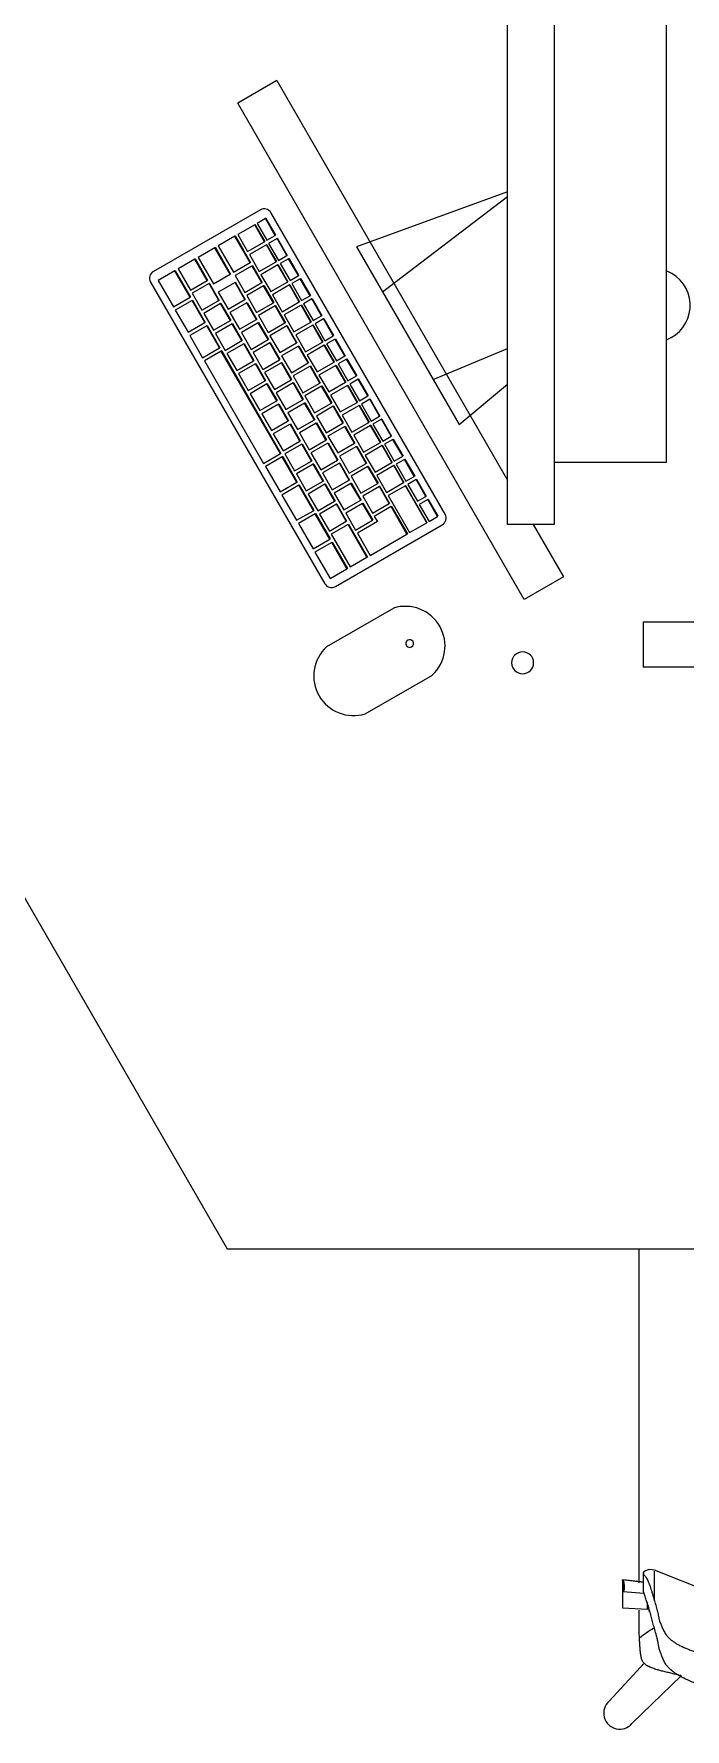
# Model space of a CAD drawing. Header units: millimetres. Extents: x 155927 to 326028, y -36033 to 97293.
# Drawn here: x 178037 to 178571, y 16612 to 18002 of the extents above; entities that cross this region are included whole.
import ezdxf

# ---------------------------------------------------------------- set-up
doc = ezdxf.new("R2010")
doc.units = ezdxf.units.MM
doc.header["$MEASUREMENT"] = 0
for name, color, linetype, lineweight in [('A-GENM', 8, 'CONTINUOUS', 9), ('E-ELEC-EQPM', 8, 'CONTINUOUS', 9), ('I-FURN', 8, 'CONTINUOUS', 9)]:
    doc.layers.add(name, color=color, linetype=linetype, lineweight=lineweight)

msp = doc.modelspace()

# ---------------------------------------------------------------- linework, layer by layer
at = {"layer": 'A-GENM'}
for p, q in [((178222.6, 17857.8), (178135, 17807.2)), ((178218, 17845.5), (178204.1, 17837.5)), ((178218.2, 17845.7), (178218, 17845.5)), ((178226, 17831.7), (178218, 17845.5)), ((178218.2, 17845.7), (178226.2, 17831.8)), ((178226.8, 17850.6), (178219.9, 17846.7)), ((178219.9, 17846.7), (178227.9, 17832.8)), ((178227.1, 17850.8), (178226.8, 17850.6)), ((178234.8, 17836.8), (178226.8, 17850.6)), ((178227.1, 17850.8), (178235.1, 17836.9)), ((178374, 17608.2), (178231.3, 17855.5)), ((178201.8, 17836.2), (178188, 17828.2)), ((178188, 17828.2), (178200.5, 17806.6)), ((178202.1, 17836.3), (178201.8, 17836.2)), ((178214.3, 17814.5), (178201.8, 17836.2)), ((178202.1, 17836.3), (178214.6, 17814.7)), ((178204.1, 17837.5), (178212.1, 17823.7)), ((178212.1, 17823.7), (178226, 17831.7)), ((178227.5, 17829.1), (178213.6, 17821.1)), ((178226.2, 17831.8), (178226, 17831.7)), ((178227.7, 17829.2), (178227.5, 17829.1)), ((178235.5, 17815.2), (178227.5, 17829.1)), ((178227.7, 17829.2), (178235.7, 17815.4)), ((178227.9, 17832.8), (178234.8, 17836.8)), ((178236.3, 17834.2), (178229.4, 17830.2)), ((178229.4, 17830.2), (178237.4, 17816.3)), ((178235.1, 17836.9), (178234.8, 17836.8)), ((178236.6, 17834.3), (178236.3, 17834.2)), ((178244.3, 17820.3), (178236.3, 17834.2)), ((178236.6, 17834.3), (178244.6, 17820.5)), ((178169, 17817.3), (178155.2, 17809.3)), ((178169.3, 17817.4), (178169, 17817.3)), ((178179, 17800), (178169, 17817.3)), ((178169.3, 17817.4), (178179.3, 17800.1)), ((178185.4, 17826.7), (178171.6, 17818.8)), ((178171.6, 17818.8), (178184.1, 17797.1)), ((178185.7, 17826.9), (178185.4, 17826.7)), ((178197.9, 17805.1), (178185.4, 17826.7)), ((178185.7, 17826.9), (178198.2, 17805.2)), ((178200.5, 17806.6), (178214.3, 17814.5)), ((178213.6, 17821.1), (178221.6, 17807.2)), ((178214.6, 17814.7), (178214.3, 17814.5)), ((178221.6, 17807.2), (178235.5, 17815.2)), ((178235.7, 17815.4), (178235.5, 17815.2)), ((178237.4, 17816.3), (178244.3, 17820.3)), ((178245.8, 17817.7), (178238.9, 17813.7)), ((178244.6, 17820.5), (178244.3, 17820.3)), ((178246.1, 17817.9), (178245.8, 17817.7)), ((178253.8, 17803.9), (178245.8, 17817.7)), ((178246.1, 17817.9), (178254.1, 17804)), ((178152.6, 17807.8), (178138.8, 17799.8)), ((178152.9, 17807.9), (178152.6, 17807.8)), ((178165.1, 17786.2), (178152.6, 17807.8)), ((178152.9, 17807.9), (178165.4, 17786.3)), ((178155.2, 17809.3), (178165.2, 17792)), ((178184.1, 17797.1), (178197.9, 17805.1)), ((178198.2, 17805.2), (178197.9, 17805.1)), ((178215.8, 17812), (178202, 17804)), ((178202, 17804), (178210, 17790.1)), ((178216.1, 17812.1), (178215.8, 17812)), ((178223.8, 17798.1), (178215.8, 17812)), ((178216.1, 17812.1), (178224.1, 17798.2)), ((178237, 17812.6), (178223.1, 17804.6)), ((178223.1, 17804.6), (178231.1, 17790.8)), ((178237.2, 17812.8), (178237, 17812.6)), ((178245, 17798.8), (178237, 17812.6)), ((178237.2, 17812.8), (178245.2, 17798.9)), ((178238.9, 17813.7), (178246.9, 17799.9)), ((178246.9, 17799.9), (178253.8, 17803.9)), ((178255.3, 17801.3), (178248.4, 17797.3)), ((178254.1, 17804), (178253.8, 17803.9)), ((178255.6, 17801.4), (178255.3, 17801.3)), ((178263.3, 17787.4), (178255.3, 17801.3)), ((178255.6, 17801.4), (178263.6, 17787.6)), ((178132.6, 17798.6), (178275.4, 17551.3)), ((178138.8, 17799.8), (178151.3, 17778.2)), ((178165.2, 17792), (178179, 17800)), ((178180.5, 17797.4), (178166.7, 17789.4)), ((178166.7, 17789.4), (178174.7, 17775.5)), ((178179.3, 17800.1), (178179, 17800)), ((178180.8, 17797.5), (178180.5, 17797.4)), ((178188.5, 17783.5), (178180.5, 17797.4)), ((178180.8, 17797.5), (178188.8, 17783.6)), ((178201.9, 17798.2), (178188.1, 17790.2)), ((178188.1, 17790.2), (178196.1, 17776.3)), ((178202.2, 17798.3), (178201.9, 17798.2)), ((178209.9, 17784.3), (178201.9, 17798.2)), ((178202.2, 17798.3), (178210.2, 17784.4)), ((178210, 17790.1), (178223.8, 17798.1)), ((178225.3, 17795.5), (178211.5, 17787.5)), ((178211.5, 17787.5), (178219.5, 17773.7)), ((178224.1, 17798.2), (178223.8, 17798.1)), ((178225.6, 17795.6), (178225.3, 17795.5)), ((178233.3, 17781.6), (178225.3, 17795.5)), ((178225.6, 17795.6), (178233.6, 17781.8)), ((178231.1, 17790.8), (178245, 17798.8)), ((178246.5, 17796.2), (178232.6, 17788.2)), ((178232.6, 17788.2), (178240.6, 17774.3)), ((178245.2, 17798.9), (178245, 17798.8)), ((178246.7, 17796.3), (178246.5, 17796.2)), ((178254.5, 17782.3), (178246.5, 17796.2)), ((178246.7, 17796.3), (178254.7, 17782.4)), ((178248.4, 17797.3), (178256.4, 17783.4)), ((178256.4, 17783.4), (178263.3, 17787.4)), ((178263.6, 17787.6), (178263.3, 17787.4)), ((178151.3, 17778.2), (178165.1, 17786.2)), ((178166.6, 17783.6), (178152.8, 17775.6)), ((178152.8, 17775.6), (178163.3, 17757.4)), ((178165.4, 17786.3), (178165.1, 17786.2)), ((178166.9, 17783.7), (178166.6, 17783.6)), ((178177.1, 17765.4), (178166.6, 17783.6)), ((178166.9, 17783.7), (178177.4, 17765.5)), ((178174.7, 17775.5), (178188.5, 17783.5)), ((178190, 17780.9), (178176.2, 17772.9)), ((178176.2, 17772.9), (178184.2, 17759.1)), ((178188.8, 17783.6), (178188.5, 17783.5)), ((178190.3, 17781), (178190, 17780.9)), ((178198, 17767), (178190, 17780.9)), ((178190.3, 17781), (178198.3, 17767.2)), ((178196.1, 17776.3), (178209.9, 17784.3)), ((178211.4, 17781.7), (178197.6, 17773.7)), ((178197.6, 17773.7), (178205.6, 17759.9)), ((178210.2, 17784.4), (178209.9, 17784.3)), ((178211.7, 17781.8), (178211.4, 17781.7)), ((178219.4, 17767.8), (178211.4, 17781.7)), ((178211.7, 17781.8), (178219.7, 17768)), ((178219.5, 17773.7), (178233.3, 17781.6)), ((178234.8, 17779), (178221, 17771.1)), ((178233.6, 17781.8), (178233.3, 17781.6)), ((178235.1, 17779.2), (178234.8, 17779)), ((178242.8, 17765.2), (178234.8, 17779)), ((178235.1, 17779.2), (178243.1, 17765.3)), ((178240.6, 17774.3), (178254.5, 17782.3)), ((178256, 17779.7), (178242.1, 17771.7)), ((178254.7, 17782.4), (178254.5, 17782.3)), ((178256.2, 17779.8), (178256, 17779.7)), ((178264, 17765.8), (178256, 17779.7)), ((178256.2, 17779.8), (178264.2, 17766)), ((178264.8, 17784.8), (178257.9, 17780.8)), ((178257.9, 17780.8), (178265.9, 17767)), ((178265.1, 17785), (178264.8, 17784.8)), ((178272.8, 17771), (178264.8, 17784.8)), ((178265.1, 17785), (178273.1, 17771.1)), ((178163.3, 17757.4), (178177.1, 17765.4)), ((178178.6, 17762.8), (178164.8, 17754.8)), ((178177.4, 17765.5), (178177.1, 17765.4)), ((178178.9, 17762.9), (178178.6, 17762.8)), ((178189.1, 17744.6), (178178.6, 17762.8)), ((178178.9, 17762.9), (178189.4, 17744.7)), ((178184.2, 17759.1), (178198, 17767)), ((178199.5, 17764.4), (178185.7, 17756.5)), ((178198.3, 17767.2), (178198, 17767)), ((178199.8, 17764.6), (178199.5, 17764.4)), ((178207.5, 17750.6), (178199.5, 17764.4)), ((178199.8, 17764.6), (178207.8, 17750.7)), ((178205.6, 17759.9), (178219.4, 17767.8)), ((178220.9, 17765.2), (178207.1, 17757.3)), ((178219.7, 17768), (178219.4, 17767.8)), ((178221.2, 17765.4), (178220.9, 17765.2)), ((178228.9, 17751.4), (178220.9, 17765.2)), ((178221, 17771.1), (178229, 17757.2)), ((178221.2, 17765.4), (178229.2, 17751.5)), ((178229, 17757.2), (178242.8, 17765.2)), ((178244.3, 17762.6), (178230.5, 17754.6)), ((178242.1, 17771.7), (178250.1, 17757.9)), ((178243.1, 17765.3), (178242.8, 17765.2)), ((178244.6, 17762.7), (178244.3, 17762.6)), ((178252.3, 17748.7), (178244.3, 17762.6)), ((178244.6, 17762.7), (178252.6, 17748.9)), ((178250.1, 17757.9), (178264, 17765.8)), ((178265.5, 17763.3), (178251.6, 17755.3)), ((178264.2, 17766), (178264, 17765.8)), ((178265.7, 17763.4), (178265.5, 17763.3)), ((178273.5, 17749.4), (178265.5, 17763.3)), ((178265.7, 17763.4), (178273.7, 17749.5)), ((178265.9, 17767), (178272.8, 17771)), ((178274.3, 17768.4), (178267.4, 17764.4)), ((178267.4, 17764.4), (178275.4, 17750.5)), ((178273.1, 17771.1), (178272.8, 17771)), ((178274.6, 17768.5), (178274.3, 17768.4)), ((178282.3, 17754.5), (178274.3, 17768.4)), ((178274.6, 17768.5), (178282.6, 17754.7)), ((178164.8, 17754.8), (178175.3, 17736.6)), ((178185.7, 17756.5), (178193.7, 17742.6)), ((178193.7, 17742.6), (178207.5, 17750.6)), ((178209, 17748), (178195.2, 17740)), ((178207.1, 17757.3), (178215.1, 17743.4)), ((178207.8, 17750.7), (178207.5, 17750.6)), ((178209.3, 17748.1), (178209, 17748)), ((178217, 17734.1), (178209, 17748)), ((178209.3, 17748.1), (178217.3, 17734.3)), ((178215.1, 17743.4), (178228.9, 17751.4)), ((178230.4, 17748.8), (178216.6, 17740.8)), ((178229.2, 17751.5), (178228.9, 17751.4)), ((178230.7, 17748.9), (178230.4, 17748.8)), ((178238.4, 17734.9), (178230.4, 17748.8)), ((178230.5, 17754.6), (178238.5, 17740.8)), ((178230.7, 17748.9), (178238.7, 17735.1)), ((178238.5, 17740.8), (178252.3, 17748.7)), ((178253.8, 17746.1), (178240, 17738.2)), ((178251.6, 17755.3), (178259.6, 17741.4)), ((178252.6, 17748.9), (178252.3, 17748.7)), ((178254.1, 17746.3), (178253.8, 17746.1)), ((178261.8, 17732.3), (178253.8, 17746.1)), ((178254.1, 17746.3), (178262.1, 17732.4)), ((178259.6, 17741.4), (178273.5, 17749.4)), ((178275, 17746.8), (178261.1, 17738.8)), ((178273.7, 17749.5), (178273.5, 17749.4)), ((178275.2, 17746.9), (178275, 17746.8)), ((178283, 17732.9), (178275, 17746.8)), ((178275.2, 17746.9), (178283.2, 17733.1)), ((178275.4, 17750.5), (178282.3, 17754.5)), ((178283.8, 17751.9), (178276.9, 17747.9)), ((178276.9, 17747.9), (178284.9, 17734.1)), ((178282.6, 17754.7), (178282.3, 17754.5)), ((178284.1, 17752.1), (178283.8, 17751.9)), ((178291.8, 17738.1), (178283.8, 17751.9)), ((178284.1, 17752.1), (178292.1, 17738.2)), ((178175.3, 17736.6), (178189.1, 17744.6)), ((178190.6, 17742), (178176.8, 17734)), ((178176.8, 17734), (178225.3, 17650)), ((178189.4, 17744.7), (178189.1, 17744.6)), ((178190.9, 17742.1), (178190.6, 17742)), ((178239.1, 17658), (178190.6, 17742)), ((178190.9, 17742.1), (178239.4, 17658.1)), ((178195.2, 17740), (178203.2, 17726.2)), ((178203.2, 17726.2), (178217, 17734.1)), ((178218.5, 17731.5), (178204.7, 17723.6)), ((178216.6, 17740.8), (178224.6, 17727)), ((178217.3, 17734.3), (178217, 17734.1)), ((178218.8, 17731.7), (178218.5, 17731.5)), ((178226.5, 17717.7), (178218.5, 17731.5)), ((178218.8, 17731.7), (178226.8, 17717.8)), ((178224.6, 17727), (178238.4, 17734.9)), ((178239.9, 17732.3), (178226.1, 17724.4)), ((178238.7, 17735.1), (178238.4, 17734.9)), ((178240.2, 17732.5), (178239.9, 17732.3)), ((178247.9, 17718.5), (178239.9, 17732.3)), ((178240, 17738.2), (178248, 17724.3)), ((178240.2, 17732.5), (178248.2, 17718.6)), ((178248, 17724.3), (178261.8, 17732.3)), ((178261.1, 17738.8), (178269.1, 17725)), ((178262.1, 17732.4), (178261.8, 17732.3)), ((178269.1, 17725), (178283, 17732.9)), ((178283.2, 17733.1), (178283, 17732.9)), ((178284.9, 17734.1), (178291.8, 17738.1)), ((178293.3, 17735.5), (178286.4, 17731.5)), ((178286.4, 17731.5), (178294.4, 17717.6)), ((178292.1, 17738.2), (178291.8, 17738.1)), ((178293.6, 17735.6), (178293.3, 17735.5)), ((178301.3, 17721.6), (178293.3, 17735.5)), ((178293.6, 17735.6), (178301.6, 17721.7)), ((178204.7, 17723.6), (178212.7, 17709.7)), ((178212.7, 17709.7), (178226.5, 17717.7)), ((178226.1, 17724.4), (178234.1, 17710.5)), ((178226.8, 17717.8), (178226.5, 17717.7)), ((178234.1, 17710.5), (178247.9, 17718.5)), ((178248.2, 17718.6), (178247.9, 17718.5)), ((178263.3, 17729.7), (178249.5, 17721.7)), ((178249.5, 17721.7), (178257.5, 17707.8)), ((178263.6, 17729.8), (178263.3, 17729.7)), ((178271.3, 17715.8), (178263.3, 17729.7)), ((178263.6, 17729.8), (178271.6, 17716)), ((178284.5, 17730.3), (178270.6, 17722.4)), ((178270.6, 17722.4), (178278.6, 17708.5)), ((178284.7, 17730.5), (178284.5, 17730.3)), ((178292.5, 17716.5), (178284.5, 17730.3)), ((178284.7, 17730.5), (178292.7, 17716.6)), ((178294.4, 17717.6), (178301.3, 17721.6)), ((178302.8, 17719), (178295.9, 17715)), ((178301.6, 17721.7), (178301.3, 17721.6)), ((178303.1, 17719.1), (178302.8, 17719)), ((178310.8, 17705.2), (178302.8, 17719)), ((178303.1, 17719.1), (178311.1, 17705.3)), ((178228, 17715.1), (178214.2, 17707.1)), ((178214.2, 17707.1), (178222.2, 17693.2)), ((178228.3, 17715.2), (178228, 17715.1)), ((178236, 17701.2), (178228, 17715.1)), ((178228.3, 17715.2), (178236.3, 17701.4)), ((178249.4, 17715.9), (178235.6, 17707.9)), ((178235.6, 17707.9), (178243.6, 17694)), ((178249.7, 17716), (178249.4, 17715.9)), ((178257.4, 17702), (178249.4, 17715.9)), ((178249.7, 17716), (178257.7, 17702.2)), ((178257.5, 17707.8), (178271.3, 17715.8)), ((178272.8, 17713.2), (178259, 17705.2)), ((178259, 17705.2), (178267, 17691.4)), ((178271.6, 17716), (178271.3, 17715.8)), ((178273.1, 17713.4), (178272.8, 17713.2)), ((178280.8, 17699.4), (178272.8, 17713.2)), ((178273.1, 17713.4), (178281.1, 17699.5)), ((178278.6, 17708.5), (178292.5, 17716.5)), ((178294, 17713.9), (178280.1, 17705.9)), ((178280.1, 17705.9), (178288.1, 17692.1)), ((178292.7, 17716.6), (178292.5, 17716.5)), ((178294.2, 17714), (178294, 17713.9)), ((178302, 17700), (178294, 17713.9)), ((178294.2, 17714), (178302.2, 17700.2)), ((178295.9, 17715), (178303.9, 17701.2)), ((178303.9, 17701.2), (178310.8, 17705.2)), ((178311.1, 17705.3), (178310.8, 17705.2)), ((178222.2, 17693.2), (178236, 17701.2)), ((178237.5, 17698.6), (178223.7, 17690.6)), ((178223.7, 17690.6), (178231.7, 17676.8)), ((178236.3, 17701.4), (178236, 17701.2)), ((178237.8, 17698.8), (178237.5, 17698.6)), ((178245.5, 17684.8), (178237.5, 17698.6)), ((178237.8, 17698.8), (178245.8, 17684.9)), ((178243.6, 17694), (178257.4, 17702)), ((178258.9, 17699.4), (178245.1, 17691.4)), ((178245.1, 17691.4), (178253.1, 17677.6)), ((178257.7, 17702.2), (178257.4, 17702)), ((178259.2, 17699.6), (178258.9, 17699.4)), ((178266.9, 17685.6), (178258.9, 17699.4)), ((178259.2, 17699.6), (178267.2, 17685.7)), ((178267, 17691.4), (178280.8, 17699.4)), ((178282.3, 17696.8), (178268.5, 17688.8)), ((178281.1, 17699.5), (178280.8, 17699.4)), ((178282.6, 17696.9), (178282.3, 17696.8)), ((178290.3, 17682.9), (178282.3, 17696.8)), ((178282.6, 17696.9), (178290.6, 17683.1)), ((178288.1, 17692.1), (178302, 17700)), ((178303.5, 17697.4), (178289.6, 17689.5)), ((178289.6, 17689.5), (178297.6, 17675.6)), ((178302.2, 17700.2), (178302, 17700)), ((178303.7, 17697.6), (178303.5, 17697.4)), ((178311.5, 17683.6), (178303.5, 17697.4)), ((178303.7, 17697.6), (178311.7, 17683.7)), ((178312.3, 17702.6), (178305.4, 17698.6)), ((178305.4, 17698.6), (178313.4, 17684.7)), ((178312.6, 17702.7), (178312.3, 17702.6)), ((178320.3, 17688.7), (178312.3, 17702.6)), ((178312.6, 17702.7), (178320.6, 17688.8)), ((178231.7, 17676.8), (178245.5, 17684.8)), ((178247, 17682.2), (178233.2, 17674.2)), ((178245.8, 17684.9), (178245.5, 17684.8)), ((178247.3, 17682.3), (178247, 17682.2)), ((178255, 17668.3), (178247, 17682.2)), ((178247.3, 17682.3), (178255.3, 17668.5)), ((178253.1, 17677.6), (178266.9, 17685.6)), ((178268.4, 17683), (178254.6, 17675)), ((178267.2, 17685.7), (178266.9, 17685.6)), ((178268.7, 17683.1), (178268.4, 17683)), ((178276.4, 17669.1), (178268.4, 17683)), ((178268.5, 17688.8), (178276.5, 17674.9)), ((178268.7, 17683.1), (178276.7, 17669.3)), ((178276.5, 17674.9), (178290.3, 17682.9)), ((178291.8, 17680.3), (178278, 17672.3)), ((178290.6, 17683.1), (178290.3, 17682.9)), ((178292.1, 17680.5), (178291.8, 17680.3)), ((178299.8, 17666.5), (178291.8, 17680.3)), ((178292.1, 17680.5), (178300.1, 17666.6)), ((178297.6, 17675.6), (178311.5, 17683.6)), ((178313, 17681), (178299.1, 17673)), ((178311.7, 17683.7), (178311.5, 17683.6)), ((178313.2, 17681.1), (178313, 17681)), ((178321, 17667.1), (178313, 17681)), ((178313.2, 17681.1), (178321.2, 17667.3)), ((178313.4, 17684.7), (178320.3, 17688.7)), ((178321.8, 17686.1), (178314.9, 17682.1)), ((178314.9, 17682.1), (178322.9, 17668.3)), ((178320.6, 17688.8), (178320.3, 17688.7)), ((178322.1, 17686.2), (178321.8, 17686.1)), ((178329.8, 17672.2), (178321.8, 17686.1)), ((178322.1, 17686.2), (178330.1, 17672.4)), ((178233.2, 17674.2), (178241.2, 17660.3)), ((178241.2, 17660.3), (178255, 17668.3)), ((178256.5, 17665.7), (178242.7, 17657.7)), ((178254.6, 17675), (178262.6, 17661.1)), ((178255.3, 17668.5), (178255, 17668.3)), ((178256.8, 17665.9), (178256.5, 17665.7)), ((178264.5, 17651.9), (178256.5, 17665.7)), ((178256.8, 17665.9), (178264.8, 17652)), ((178262.6, 17661.1), (178276.4, 17669.1)), ((178277.9, 17666.5), (178264.1, 17658.5)), ((178276.7, 17669.3), (178276.4, 17669.1)), ((178278.2, 17666.7), (178277.9, 17666.5)), ((178285.9, 17652.7), (178277.9, 17666.5)), ((178278, 17672.3), (178286, 17658.5)), ((178278.2, 17666.7), (178286.2, 17652.8)), ((178286, 17658.5), (178299.8, 17666.5)), ((178301.3, 17663.9), (178287.5, 17655.9)), ((178299.1, 17673), (178307.1, 17659.1)), ((178300.1, 17666.6), (178299.8, 17666.5)), ((178301.6, 17664), (178301.3, 17663.9)), ((178309.3, 17650), (178301.3, 17663.9)), ((178301.6, 17664), (178309.6, 17650.1)), ((178307.1, 17659.1), (178321, 17667.1)), ((178322.5, 17664.5), (178308.6, 17656.5)), ((178321.2, 17667.3), (178321, 17667.1)), ((178322.7, 17664.7), (178322.5, 17664.5)), ((178330.5, 17650.7), (178322.5, 17664.5)), ((178322.7, 17664.7), (178330.7, 17650.8)), ((178322.9, 17668.3), (178329.8, 17672.2)), ((178331.3, 17669.6), (178324.4, 17665.7)), ((178324.4, 17665.7), (178332.4, 17651.8)), ((178330.1, 17672.4), (178329.8, 17672.2)), ((178331.6, 17669.8), (178331.3, 17669.6)), ((178339.3, 17655.8), (178331.3, 17669.6)), ((178331.6, 17669.8), (178339.6, 17655.9)), ((178225.3, 17650), (178239.1, 17658)), ((178240.6, 17655.4), (178226.8, 17647.4)), ((178239.4, 17658.1), (178239.1, 17658)), ((178240.9, 17655.5), (178240.6, 17655.4)), ((178252.6, 17634.6), (178240.6, 17655.4)), ((178240.9, 17655.5), (178252.9, 17634.7)), ((178242.7, 17657.7), (178250.7, 17643.9)), ((178250.7, 17643.9), (178264.5, 17651.9)), ((178266, 17649.3), (178252.2, 17641.3)), ((178264.1, 17658.5), (178272.1, 17644.7)), ((178264.8, 17652), (178264.5, 17651.9)), ((178266.3, 17649.4), (178266, 17649.3)), ((178274, 17635.4), (178266, 17649.3)), ((178266.3, 17649.4), (178274.3, 17635.5)), ((178272.1, 17644.7), (178285.9, 17652.7)), ((178287.4, 17650.1), (178273.6, 17642.1)), ((178286.2, 17652.8), (178285.9, 17652.7)), ((178287.7, 17650.2), (178287.4, 17650.1)), ((178295.4, 17636.2), (178287.4, 17650.1)), ((178287.5, 17655.9), (178295.5, 17642)), ((178287.7, 17650.2), (178295.7, 17636.3)), ((178295.5, 17642), (178309.3, 17650)), ((178308.6, 17656.5), (178316.6, 17642.7)), ((178309.6, 17650.1), (178309.3, 17650)), ((178311.1, 17647.5), (178310.8, 17647.4)), ((178311.1, 17647.5), (178319.1, 17633.7)), ((178316.6, 17642.7), (178330.5, 17650.7)), ((178332, 17648.1), (178318.1, 17640.1)), ((178330.7, 17650.8), (178330.5, 17650.7)), ((178332.2, 17648.2), (178332, 17648.1)), ((178340, 17634.2), (178332, 17648.1)), ((178332.2, 17648.2), (178340.2, 17634.4)), ((178332.4, 17651.8), (178339.3, 17655.8)), ((178340.8, 17653.2), (178333.9, 17649.2)), ((178333.9, 17649.2), (178341.9, 17635.3)), ((178339.6, 17655.9), (178339.3, 17655.8)), ((178341.1, 17653.3), (178340.8, 17653.2)), ((178348.8, 17639.3), (178340.8, 17653.2)), ((178341.1, 17653.3), (178349.1, 17639.5)), ((178226.8, 17647.4), (178238.8, 17626.6)), ((178238.8, 17626.6), (178252.6, 17634.6)), ((178252.2, 17641.3), (178260.2, 17627.4)), ((178252.9, 17634.7), (178252.6, 17634.6)), ((178260.2, 17627.4), (178274, 17635.4)), ((178273.6, 17642.1), (178281.6, 17628.2)), ((178274.3, 17635.5), (178274, 17635.4)), ((178281.6, 17628.2), (178295.4, 17636.2)), ((178295.7, 17636.3), (178295.4, 17636.2)), ((178297.2, 17633.7), (178296.9, 17633.6)), ((178310.8, 17647.4), (178297, 17639.4)), ((178297, 17639.4), (178305, 17625.6)), ((178297.2, 17633.7), (178305.2, 17619.9)), ((178318.8, 17633.5), (178310.8, 17647.4)), ((178318.1, 17640.1), (178326.1, 17626.2)), ((178319.1, 17633.7), (178318.8, 17633.5)), ((178326.1, 17626.2), (178340, 17634.2)), ((178340.2, 17634.4), (178340, 17634.2)), ((178341.9, 17635.3), (178348.8, 17639.3)), ((178350.3, 17636.7), (178343.4, 17632.7)), ((178349.1, 17639.5), (178348.8, 17639.3)), ((178350.6, 17636.9), (178350.3, 17636.7)), ((178358.3, 17622.9), (178350.3, 17636.7)), ((178350.6, 17636.9), (178358.6, 17623)), ((178254.1, 17632), (178240.3, 17624)), ((178240.3, 17624), (178252.3, 17603.3)), ((178254.4, 17632.1), (178254.1, 17632)), ((178266.1, 17611.2), (178254.1, 17632)), ((178254.4, 17632.1), (178266.4, 17611.4)), ((178275.5, 17632.8), (178261.7, 17624.8)), ((178261.7, 17624.8), (178269.7, 17611)), ((178275.8, 17632.9), (178275.5, 17632.8)), ((178283.5, 17619), (178275.5, 17632.8)), ((178275.8, 17632.9), (178283.8, 17619.1)), ((178296.9, 17633.6), (178283.1, 17625.6)), ((178283.1, 17625.6), (178291.1, 17611.8)), ((178291.1, 17611.8), (178304.9, 17619.8)), ((178304.9, 17619.8), (178296.9, 17633.6)), ((178305.2, 17619.9), (178304.9, 17619.8)), ((178305, 17625.6), (178318.8, 17633.5)), ((178320.3, 17631), (178306.5, 17623)), ((178306.5, 17623), (178314.5, 17609.1)), ((178320.6, 17631.1), (178320.3, 17631)), ((178328.3, 17617.1), (178320.3, 17631)), ((178320.6, 17631.1), (178328.6, 17617.2)), ((178341.5, 17631.6), (178327.4, 17623.5)), ((178327.4, 17623.5), (178344.9, 17593.2)), ((178341.7, 17631.8), (178341.5, 17631.6)), ((178359, 17601.3), (178341.5, 17631.6)), ((178341.7, 17631.8), (178359.2, 17601.4)), ((178343.4, 17632.7), (178351.4, 17618.9)), ((178351.4, 17618.9), (178358.3, 17622.9)), ((178359.8, 17620.3), (178352.9, 17616.3)), ((178358.6, 17623), (178358.3, 17622.9)), ((178360.1, 17620.4), (178359.8, 17620.3)), ((178367.8, 17606.4), (178359.8, 17620.3)), ((178360.1, 17620.4), (178368.1, 17606.6)), ((178252.3, 17603.3), (178266.1, 17611.2)), ((178267.6, 17608.6), (178253.8, 17600.7)), ((178266.4, 17611.4), (178266.1, 17611.2)), ((178267.9, 17608.8), (178267.6, 17608.6)), ((178279.6, 17587.8), (178267.6, 17608.6)), ((178267.9, 17608.8), (178279.9, 17588)), ((178269.7, 17611), (178283.5, 17619)), ((178285, 17616.4), (178271.2, 17608.4)), ((178271.2, 17608.4), (178279.2, 17594.5)), ((178283.8, 17619.1), (178283.5, 17619)), ((178285.3, 17616.5), (178285, 17616.4)), ((178293, 17602.5), (178285, 17616.4)), ((178285.3, 17616.5), (178293.3, 17602.6)), ((178306.4, 17617.2), (178292.6, 17609.2)), ((178292.6, 17609.2), (178300.6, 17595.3)), ((178306.7, 17617.3), (178306.4, 17617.2)), ((178314.4, 17603.3), (178306.4, 17617.2)), ((178306.7, 17617.3), (178314.7, 17603.4)), ((178314.5, 17609.1), (178328.3, 17617.1)), ((178329.8, 17614.5), (178316, 17606.5)), ((178316, 17606.5), (178318.5, 17602.2)), ((178328.6, 17617.2), (178328.3, 17617.1)), ((178330.1, 17614.6), (178329.8, 17614.5)), ((178342.8, 17592), (178329.8, 17614.5)), ((178330.1, 17614.6), (178343.1, 17592.1)), ((178352.9, 17616.3), (178360.9, 17602.4)), ((178360.9, 17602.4), (178367.8, 17606.4)), ((178368.1, 17606.6), (178367.8, 17606.4)), ((178253.8, 17600.7), (178265.8, 17579.9)), ((178279.2, 17594.5), (178293, 17602.5)), ((178294.5, 17599.9), (178280.7, 17591.9)), ((178284.1, 17549), (178371.7, 17599.6)), ((178293.3, 17602.6), (178293, 17602.5)), ((178294.8, 17600), (178294.5, 17599.9)), ((178310, 17573.1), (178294.5, 17599.9)), ((178294.8, 17600), (178310.3, 17573.2)), ((178300.6, 17595.3), (178314.4, 17603.3)), ((178318.5, 17602.2), (178302.1, 17592.7)), ((178302.1, 17592.7), (178312.6, 17574.5)), ((178312.6, 17574.5), (178342.8, 17592)), ((178314.7, 17603.4), (178314.4, 17603.3)), ((178343.1, 17592.1), (178342.8, 17592)), ((178344.9, 17593.2), (178359, 17601.3)), ((178359.2, 17601.4), (178359, 17601.3)), ((178265.8, 17579.9), (178279.6, 17587.8)), ((178281.1, 17585.2), (178267.3, 17577.3)), ((178279.9, 17588), (178279.6, 17587.8)), ((178280.7, 17591.9), (178296.2, 17565.1)), ((178281.4, 17585.4), (178281.1, 17585.2)), ((178293.6, 17563.6), (178281.1, 17585.2)), ((178281.4, 17585.4), (178293.9, 17563.7)), ((178267.3, 17577.3), (178279.8, 17555.6)), ((178296.2, 17565.1), (178310, 17573.1)), ((178310.3, 17573.2), (178310, 17573.1)), ((178279.8, 17555.6), (178293.6, 17563.6)), ((178293.9, 17563.7), (178293.6, 17563.6)), ((178331.9, 17531.4), (178276.9, 17499.6)), ((178308.6, 17444.6), (178363.6, 17476.4))]:
    msp.add_line(p, q, dxfattribs=at)
for centre, radius, start, end in [((178225.8, 17852.3), 6.35, 30, 120), ((178138.1, 17801.8), 6.35, 120, 210), ((178368.5, 17605.1), 6.35, 300, 30), ((178280.9, 17554.5), 6.35, 210, 300), ((178341.5, 17500.3), 32.5, 312.6804, 107.3196), ((178298.9, 17475.7), 32.5, 132.6804, 287.3196), ((178345, 17502.3), 3.16, 120, 300), ((178345, 17502.3), 3.16, 300, 120)]:
    msp.add_arc(centre, radius, start, end, dxfattribs=at)
at = {"layer": 'E-ELEC-EQPM'}
for p, q in [((178425.3, 17599.8), (178425.3, 18399.8)), ((178425.3, 17599.8), (178425.3, 18399.8)), ((178463.4, 18399.8), (178463.4, 17599.8)), ((178555.3, 18349), (178555.3, 17650.6)), ((178555.3, 18349), (178555.3, 17650.6)), ((178463.4, 17650.6), (178463.4, 17599.8)), ((178555.3, 17650.6), (178463.4, 17650.6)), ((178555.3, 17650.6), (178463.4, 17650.6)), ((178463.4, 17599.8), (178425.3, 17599.8)), ((178463.4, 17599.8), (178425.3, 17599.8))]:
    msp.add_line(p, q, dxfattribs=at)
at = {"layer": 'I-FURN'}
for p, q in [((177620.3, 18002), (178195.4, 17006.1)), ((178236.1, 17963.9), (178204, 17945.3)), ((178236.1, 17963.9), (178425.3, 17636.2)), ((178438.9, 17538.4), (178204, 17945.3)), ((178425.3, 17872.5), (178301.4, 17827.4)), ((178322.7, 17790.6), (178425.3, 17868.7)), ((178301.4, 17827.4), (178385.5, 17681.7)), ((178364.2, 17718.6), (178425.3, 17744.1)), ((178385.5, 17681.7), (178425.3, 17715)), ((178446.3, 17599.8), (178471, 17556.9)), ((178471, 17556.9), (178438.9, 17538.4)), ((178536.3, 17520.1), (178536.3, 17483)), ((178536.3, 17520.1), (178584.3, 17520.1)), ((179006.2, 17483), (178536.3, 17483)), ((178195.4, 17006.1), (179345.4, 17006.1)), ((178536.6, 16732.7), (178519.4, 16734.8)), ((178519.4, 16734.8), (178519.4, 16721.5)), ((178536.6, 16732.8), (178520.3, 16734.8)), ((178538.3, 16742.3), (178536.6, 16741)), ((178536.6, 16725.3), (178536.6, 16739)), ((178540.5, 16743), (178538.3, 16742.3)), ((178542, 16743.2), (178540.5, 16743)), ((178543.9, 16743.1), (178542, 16743.2)), ((178545.7, 16742.6), (178543.9, 16743.1)), ((178589.6, 16725.1), (178545.7, 16742.6)), ((178519.7, 16725.1), (178537.1, 16723.9)), ((178519.7, 16711.7), (178519.7, 16725.1)), ((178539.6, 16710.4), (178519.7, 16711.7)), ((178539.6, 16716.3), (178539.6, 16710.4)), ((178540.6, 16713.4), (178540.6, 16710.4)), ((178537.4, 16666.8), (178508.4, 16635.3)), ((178527.1, 16617), (178567.8, 16656.5))]:
    msp.add_line(p, q, dxfattribs=at)
for centre, radius, start, end in [((178545, 17779.5), 30, 60.0028, 69.7148), ((178545, 17779.5), 30, 290.2852, 60.0028), ((178437.6, 17486.5), 9, 0, 180), ((178437.6, 17486.5), 9, 180, 0), ((178517.2, 16625.5), 13.1, 131.9662, 319.5824)]:
    msp.add_arc(centre, radius, start, end, dxfattribs=at)
for centre, start_param, end_param in [((178502.9, 16729.4), 6.026179, 6.605675), ((178503.8, 16729.4), 6.026179, 6.605675), ((178502.9, 16716.1), 0.238848, 0.322489)]:
    msp.add_ellipse(centre, major_axis=(17.4, 0), ratio=0.978487, start_param=start_param, end_param=end_param, dxfattribs=at)
for points, knots in [([(178533.2, 16732.4), (178533.2, 16733.1), (178533.2, 16736.4), (178533.2, 16742.3), (178533.2, 16750.1), (178533.2, 16757.8), (178533.2, 16767.9), (178533.2, 16780.3), (178533.2, 16792.5), (178533.2, 16802.4), (178533.2, 16810), (178533.2, 16817.6), (178533.2, 16827.6), (178533.2, 16840.1), (178533.2, 16855), (178533.2, 16870.1), (178533.2, 16885.3), (178533.2, 16900.2), (178533.2, 16912.7), (178533.2, 16922.8), (178533.2, 16930.5), (178533.2, 16938.1), (178533.2, 16948.1), (178533.2, 16960.6), (178533.2, 16973.1), (178533.2, 16983.1), (178533.2, 16990.8), (178533.2, 16998.4), (178533.2, 17003.5), (178533.2, 17006.2), (178533.2, 17006.4)], [-0.8977274, -0.8977274, -0.8977274, -0.8977274, -0.8928571, -0.875, -0.8571429, -0.8392857, -0.8214286, -0.7857143, -0.75, -0.7321429, -0.7142857, -0.6964286, -0.6785714, -0.6428571, -0.6071429, -0.5714286, -0.5357143, -0.5, -0.4642857, -0.4464286, -0.4285714, -0.4107143, -0.3928571, -0.3571429, -0.3214286, -0.3035714, -0.2857143, -0.2678571, -0.25, -0.2488464, -0.2488464, -0.2488464, -0.2488464]), ([(178536.6, 16739.3), (178536.6, 16739.7), (178536.6, 16740.5), (178536.6, 16741.1), (178536.6, 16741), (178536.6, 16740.3), (178536.6, 16739.5), (178536.6, 16739)], [0.4171888, 0.4171888, 0.4171888, 0.4171888, 0.5, 0.625, 0.75, 0.875, 1, 1, 1, 1]), ([(178545.7, 16717.7), (178545.7, 16720.7), (178545.7, 16726), (178545.7, 16732.4), (178545.7, 16737.2), (178545.7, 16739.8), (178545.7, 16741.3), (178545.7, 16741.7), (178545.7, 16742)], [0, 0, 0, 0, 0.1111111, 0.2222222, 0.3333333, 0.4444444, 0.5, 0.5555556, 0.5555556, 0.5555556, 0.5555556]), ([(178558.8, 16661.3), (178558.6, 16661.5), (178558.3, 16661.8), (178557.7, 16662.3), (178556.8, 16663.3), (178555.6, 16664.7), (178554.5, 16666.4), (178553.5, 16668.2), (178552.8, 16669.8), (178552.1, 16671.5), (178551.6, 16672.8), (178551.2, 16673.7), (178551, 16674.3), (178550.9, 16674.6), (178550.7, 16675), (178550.5, 16675.5), (178550.2, 16676.3), (178549.8, 16677.5), (178549.5, 16678.9), (178549.1, 16680.6), (178548.9, 16682.3), (178548.5, 16684), (178548.3, 16685.3), (178547.9, 16686.6), (178547.5, 16688.3), (178546.7, 16691.2), (178545.6, 16695.2), (178544.4, 16699.7), (178543.3, 16704), (178542.2, 16708.1), (178541.1, 16711.8), (178540, 16715.2), (178539.3, 16717.3), (178539, 16718.2)], [0.1428571, 0.1428571, 0.1428571, 0.1428571, 0.1473214, 0.1517857, 0.1607143, 0.1785714, 0.1964286, 0.2142857, 0.2321429, 0.25, 0.2678571, 0.2767857, 0.28125, 0.2857143, 0.2901786, 0.2946429, 0.3035714, 0.3214286, 0.3392857, 0.3571429, 0.3928571, 0.4107143, 0.4285714, 0.4464286, 0.4642857, 0.5, 0.5714286, 0.6428571, 0.7142857, 0.7857143, 0.8571429, 0.9285714, 1, 1, 1, 1]), ([(178545.7, 16717.7), (178546.1, 16716.1), (178546.8, 16713.7), (178547.5, 16710.9), (178548, 16709.4), (178548.3, 16708.2), (178548.6, 16707), (178548.8, 16705.5), (178549.1, 16704.1), (178549.4, 16702.6), (178549.7, 16701.4), (178550, 16700.4), (178550.4, 16699.6), (178550.6, 16699.1), (178550.7, 16698.8), (178550.9, 16698.4), (178551.1, 16698), (178551.5, 16697.1), (178552, 16695.8), (178552.7, 16694.2), (178553.6, 16692.5), (178554.5, 16690.8), (178555.7, 16689.1), (178556.9, 16687.7), (178557.9, 16686.7), (178558.5, 16686.2), (178558.9, 16685.8), (178559.4, 16685.4), (178560.1, 16684.9), (178561.3, 16684.1), (178563.2, 16682.8), (178565.6, 16681.4), (178569.2, 16679.6), (178574.3, 16677.5), (178578.9, 16676), (178581.4, 16675.3)], [0, 0, 0, 0, 0.125, 0.1875, 0.21875, 0.25, 0.28125, 0.3125, 0.375, 0.40625, 0.4375, 0.46875, 0.484375, 0.492188, 0.5, 0.507812, 0.515625, 0.53125, 0.5625, 0.59375, 0.625, 0.65625, 0.6875, 0.71875, 0.734375, 0.742188, 0.75, 0.757812, 0.765625, 0.78125, 0.8125, 0.84375, 0.875, 0.9375, 1, 1, 1, 1]), ([(178546, 16695.3), (178545.7, 16695.2), (178543.3, 16694), (178539.1, 16691.4), (178535.3, 16688.6), (178533.4, 16687)], [0.93933321, 0.93933321, 0.93933321, 0.93933321, 0.94444444, 0.97222222, 1, 1, 1, 1]), ([(178567.4, 16656.4), (178565.1, 16656.9), (178561.3, 16657.7), (178556.9, 16658.8), (178554.4, 16659.4), (178552.6, 16659.8), (178550.9, 16660.3), (178549.4, 16660.7), (178547.8, 16661.1), (178546, 16661.7), (178544.3, 16662.3), (178542.6, 16662.9), (178541.3, 16663.5), (178540.3, 16664), (178539.6, 16664.4), (178538.9, 16664.8), (178538, 16665.5), (178537.1, 16666.4), (178536.2, 16667.6), (178535.5, 16668.8), (178535.1, 16670), (178534.8, 16671.4), (178534.6, 16672.6), (178534.4, 16673.4), (178534.4, 16674), (178534.3, 16674.3), (178534.3, 16674.7), (178534.2, 16675.3), (178534.1, 16676.1), (178534, 16677.4), (178533.9, 16678.6), (178533.8, 16679.6), (178533.8, 16680.4), (178533.7, 16681.2), (178533.7, 16682.3), (178533.5, 16684.3), (178533.4, 16685.9), (178533.4, 16687)], [0, 0, 0, 0, 0.125, 0.1875, 0.21875, 0.25, 0.28125, 0.3125, 0.34375, 0.375, 0.40625, 0.4375, 0.46875, 0.484375, 0.5, 0.515625, 0.53125, 0.5625, 0.59375, 0.625, 0.65625, 0.6875, 0.71875, 0.734375, 0.742188, 0.75, 0.757812, 0.765625, 0.78125, 0.8125, 0.84375, 0.859375, 0.875, 0.890625, 0.90625, 0.9375, 1, 1, 1, 1]), ([(178581.4, 16649.2), (178578.9, 16650.1), (178574.2, 16652), (178569.1, 16654.4), (178565.4, 16656.5), (178563, 16658.1), (178561.1, 16659.4), (178559.9, 16660.4), (178559.3, 16660.9), (178558.9, 16661.2), (178558.8, 16661.3)], [0, 0, 0, 0, 0.0357143, 0.0714286, 0.0892857, 0.1071429, 0.125, 0.1339286, 0.1383929, 0.1424939, 0.1424939, 0.1424939, 0.1424939])]:
    msp.add_open_spline(points, degree=3, knots=knots, dxfattribs=at)
for points in [[(178536.6, 16739), (178537, 16738.8), (178537.9, 16738.1), (178539.4, 16735.9), (178540.9, 16732.7), (178542.4, 16728.5), (178544, 16723.5), (178545.1, 16719.7), (178545.7, 16717.7)], [(178539, 16718.2), (178538.6, 16719.5), (178537.8, 16722), (178536.9, 16724.3), (178536.6, 16725.3)], [(178533.2, 16690.9), (178533.2, 16697), (178533.2, 16703.3), (178533.2, 16709.8)], [(178540.7, 16709.6), (178541.1, 16709.3), (178541.5, 16709.1), (178541.9, 16708.8)], [(178533.4, 16687), (178533.3, 16687.6), (178533.3, 16688.9), (178533.2, 16690.2), (178533.2, 16690.9)]]:
    msp.add_open_spline(points, degree=3, dxfattribs=at)

doc.saveas('drawing.dxf')
